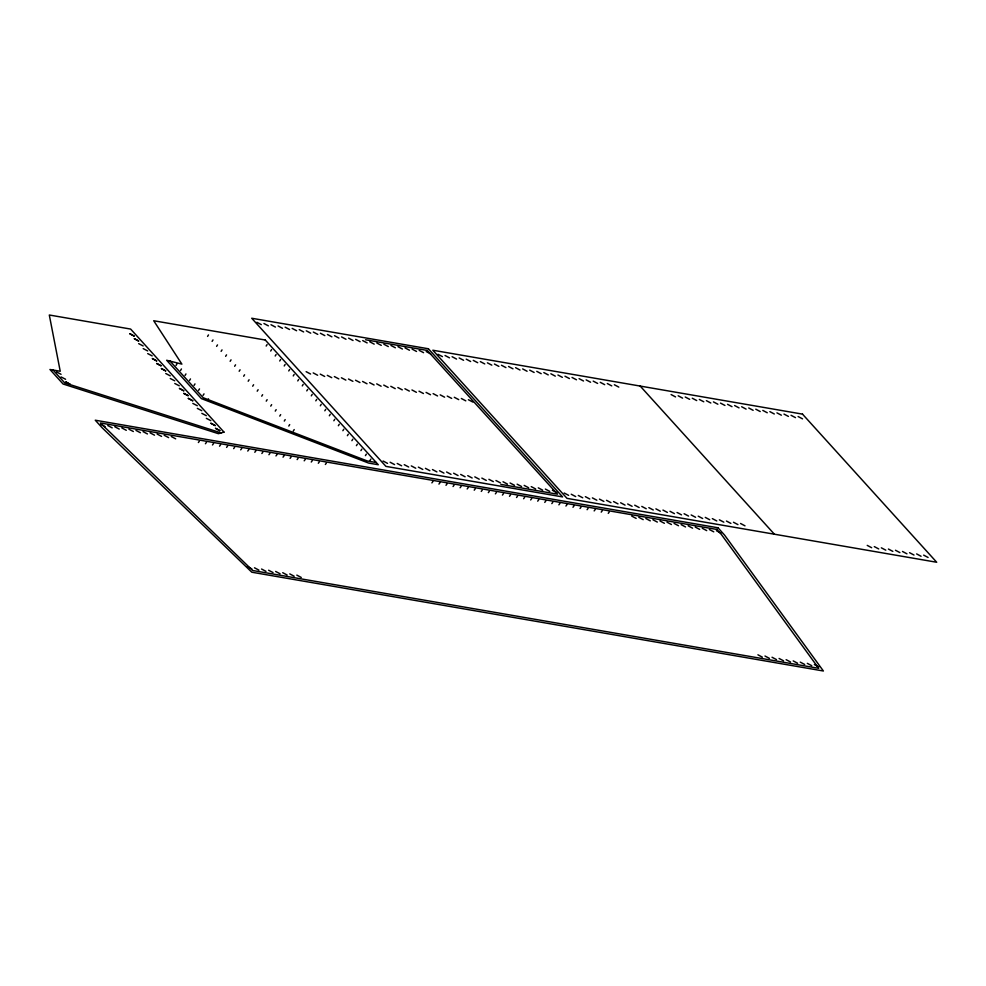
<?xml version="1.0" encoding="UTF-8"?>
<svg xmlns="http://www.w3.org/2000/svg" width="986" height="986" viewBox="0 0 986 986"><rect width="100%" height="100%" fill="white"/><g stroke="black" fill="none" stroke-linecap="round" stroke-linejoin="round"><path stroke-width="1.48" d="M176.038 365.461L176.938 363.982M180.549 370.44L181.449 368.961M207.578 336.411L208.49 334.932M185.06 375.42L185.96 373.94M212.089 341.39L213.001 339.923M189.571 380.399L190.471 378.92M216.6 346.369L217.512 344.903M194.082 385.378L194.981 383.899M221.111 351.349L222.023 349.882M198.593 390.357L199.505 388.891M225.621 356.328L226.534 354.861M203.104 395.337L204.016 393.87M230.132 361.307L231.044 359.841M207.615 400.316L208.527 398.849M234.643 366.287L235.555 364.82M239.154 371.266L240.066 369.799M243.665 376.245L244.577 374.779M266.171 346.049L267.083 344.582M248.176 381.237L249.088 379.758M270.682 351.028L271.594 349.562M252.687 386.216L253.599 384.737M275.193 356.008L276.105 354.541M257.198 391.195L258.11 389.716M279.716 360.987L280.616 359.52M261.721 396.175L262.621 394.696M284.227 365.966L285.127 364.5M266.232 401.154L267.132 399.675M288.738 370.946L289.637 369.479M270.743 406.133L271.643 404.654M293.249 375.937L294.148 374.458M275.254 411.113L276.154 409.646M297.76 380.916L298.659 379.437M279.765 416.092L280.665 414.625M302.271 385.896L303.17 384.417M284.276 421.071L285.176 419.605M306.782 390.875L307.681 389.396M288.787 426.051L289.687 424.584M311.293 395.854L312.205 394.375M293.298 431.03L294.21 429.563M315.803 400.834L316.716 399.367M320.314 405.813L321.226 404.346M324.825 410.792L325.737 409.326M329.336 415.772L330.248 414.305M333.847 420.751L334.759 419.284M338.358 425.73L339.27 424.263M342.869 430.709L343.781 429.243M347.38 435.689L348.292 434.222M351.891 440.68L352.803 439.201M356.402 445.66L357.314 444.181M360.913 450.639L361.825 449.16M365.436 455.618L366.336 454.139M369.947 460.598L370.847 459.119M198.371 442.529L199.406 441.124M205.421 443.749L206.456 442.344M212.483 444.969L213.518 443.564M219.533 446.19L220.568 444.785M226.583 447.41L227.618 446.005M233.645 448.618L234.68 447.225M240.695 449.838L241.73 448.445M247.757 451.058L248.792 449.653M254.807 452.278L255.842 450.873M261.857 453.498L262.892 452.093M268.919 454.719L269.954 453.313M275.969 455.939L277.004 454.534M283.031 457.159L284.067 455.754M290.081 458.379L291.116 456.974M297.131 459.599L298.166 458.194M304.193 460.819L305.229 459.414M311.243 462.04L312.279 460.635M318.305 463.26L319.341 461.855M325.355 464.468L326.391 463.075M431.893 482.881L432.928 481.476M438.943 484.101L439.978 482.696M445.992 485.322L447.028 483.916M453.055 486.542L454.09 485.137M460.105 487.762L461.14 486.357M467.154 488.982L468.202 487.577M474.217 490.202L475.252 488.797M481.267 491.422L482.302 490.017M488.329 492.643L489.364 491.238M495.379 493.863L496.414 492.458M502.429 495.071L503.464 493.678M509.491 496.291L510.526 494.898M516.541 497.511L517.576 496.118M523.603 498.731L524.638 497.326M530.653 499.951L531.688 498.546M537.703 501.171L538.738 499.766M544.765 502.392L545.8 500.987M551.815 503.612L552.85 502.207M558.877 504.832L559.912 503.427M565.927 506.052L566.962 504.647M572.977 507.272L574.012 505.867M580.039 508.493L581.074 507.087M587.089 509.713L588.124 508.308M594.151 510.921L595.187 509.528M601.201 512.141L602.236 510.748M608.251 513.361L609.286 511.956M365.584 339.776L427.271 350.437L557.472 494.171L500.876 484.397M376.27 462.533L367.297 460.98L203.252 397.752L169.777 360.802M221.123 432.916L64.706 382.888L53.071 370.033M798.093 416.511L802.53 418.853M791.043 415.291L795.48 417.633M783.981 414.071L788.418 416.412M776.931 412.851L781.368 415.192M769.881 411.63L774.306 413.984M762.819 410.41L767.256 412.764M755.769 409.19L760.206 411.544M748.719 407.97L753.144 410.324M741.657 406.75L746.094 409.104M734.607 405.529L739.044 407.884M727.545 404.309L731.982 406.663M720.495 403.101L724.932 405.443M713.445 401.881L717.87 404.223M706.383 400.661L710.82 403.003M699.333 399.441L703.77 401.783M692.271 398.221L696.708 400.562M685.221 397.001L689.658 399.342M678.171 395.78L682.595 398.134M671.109 394.56L675.546 396.914M614.364 384.75L618.801 387.104M607.302 383.529L611.739 385.883M600.252 382.309L604.689 384.663M923.672 555.13L928.109 557.484M593.202 381.101L597.627 383.443M916.623 553.91L921.06 556.264M586.14 379.881L590.577 382.223M909.573 552.69L913.997 555.044M579.09 378.661L583.527 381.003M902.51 551.47L906.947 553.824M572.028 377.441L576.465 379.783M895.461 550.25L899.898 552.604M564.978 376.221L569.415 378.562M888.398 549.029L892.835 551.384M557.928 375L562.353 377.342M881.348 547.822L885.785 550.163M550.866 373.78L555.303 376.134M874.299 546.601L878.723 548.943M543.816 372.56L548.253 374.914M867.236 545.381L871.673 547.723M536.754 371.34L541.191 373.694M529.704 370.12L534.141 372.474M522.654 368.9L527.079 371.254M515.592 367.679L520.029 370.033M508.542 366.472L512.979 368.813M501.48 365.251L505.917 367.593M494.43 364.031L498.867 366.373M487.38 362.811L491.804 365.153M480.318 361.591L484.755 363.933M473.268 360.371L477.705 362.712M466.218 359.15L470.642 361.505M459.156 357.93L463.593 360.284M452.106 356.71L456.543 359.064M445.043 355.49L449.48 357.844M437.994 354.27L442.431 356.624M426.211 351.546L430.635 353.9M419.149 350.326L423.586 352.68M412.099 349.106L416.536 351.46M740.548 523.48L744.985 525.834M405.049 347.885L409.473 350.24M733.498 522.26L737.935 524.614M397.987 346.665L402.424 349.019M726.448 521.039L730.872 523.393M390.937 345.457L395.374 347.799M719.386 519.832L723.823 522.173M383.874 344.237L388.311 346.579M712.336 518.611L716.773 520.953M376.825 343.017L381.262 345.359M705.273 517.391L709.71 519.733M369.775 341.797L374.199 344.139M698.224 516.171L702.661 518.513M362.712 340.577L367.149 342.918M691.174 514.951L695.598 517.293M355.663 339.357L360.1 341.698M716.391 530.702L720.828 533.056M684.111 513.731L688.548 516.072M468.399 399.712L472.836 402.066M348.6 338.136L353.037 340.49M709.328 529.482L713.765 531.836M677.062 512.51L681.499 514.865M461.349 398.492L465.786 400.846M341.55 336.916L345.987 339.27M702.278 528.262L706.715 530.616M669.999 511.29L674.436 513.644M454.287 397.284L458.724 399.626M334.5 335.696L338.925 338.05M662.949 510.07L667.386 512.424M695.229 527.042L699.653 529.396M447.237 396.064L451.674 398.406M327.438 334.476L331.875 336.83M655.9 508.85L660.324 511.204M688.166 525.821L692.603 528.176M440.187 394.844L444.612 397.185M320.388 333.256L324.825 335.61M648.837 507.63L653.274 509.984M681.116 524.614L685.553 526.955M433.125 393.624L437.562 395.965M313.326 332.035L317.763 334.39M674.067 523.393L678.491 525.735M641.787 506.41L646.224 508.764M426.075 392.403L430.512 394.745M306.276 330.815L310.713 333.169M667.004 522.173L671.441 524.515M634.725 505.189L639.162 507.543M419.025 391.183L423.45 393.525M299.226 329.607L303.651 331.949M659.954 520.953L664.391 523.295M411.963 389.963L416.4 392.317M627.675 503.982L632.112 506.323M292.164 328.387L296.601 330.729M620.625 502.761L625.05 505.103M652.892 519.733L657.329 522.075M404.913 388.743L409.35 391.097M285.114 327.167L289.551 329.509M613.563 501.541L618 503.883M645.842 518.513L650.279 520.855M397.851 387.523L402.288 389.877M278.052 325.947L282.489 328.289M638.792 517.293L643.217 519.647M606.513 500.321L610.95 502.663M390.801 386.302L395.238 388.657M271.002 324.727L275.439 327.069M631.73 516.072L636.167 518.426M599.451 499.101L603.888 501.443M383.751 385.082L388.176 387.436M263.952 323.507L268.377 325.848M592.401 497.881L596.838 500.222M376.689 383.862L381.126 386.216M256.89 322.286L261.327 324.64M585.351 496.661L589.776 499.015M369.639 382.642L374.076 384.996M578.289 495.44L582.726 497.794M362.577 381.434L367.014 383.776M571.239 494.22L575.676 496.574M355.527 380.214L359.964 382.556M564.189 493L568.614 495.354M348.477 378.994L352.902 381.335M341.415 377.774L345.852 380.115M552.394 490.276L556.831 492.63M334.365 376.553L338.802 378.895M545.344 489.056L549.781 491.41M327.303 375.333L331.74 377.675M538.282 487.836L542.719 490.19M320.253 374.113L324.69 376.467M531.232 486.616L535.669 488.97M313.203 372.893L317.628 375.247M524.182 485.395L528.607 487.75M306.141 371.673L310.578 374.027M517.12 484.175L521.557 486.529M510.07 482.967L514.507 485.309M503.02 481.747L507.445 484.089M495.958 480.527L500.395 482.869M488.908 479.307L493.345 481.649M481.846 478.087L486.283 480.428M474.796 476.867L479.233 479.208M467.746 475.646L472.171 478M460.684 474.426L465.121 476.78M453.634 473.206L458.071 475.56M814.362 664.552L818.799 666.906M446.572 471.986L451.009 474.34M807.3 663.332L811.737 665.686M439.522 470.766L443.959 473.12M800.25 662.124L804.687 664.465M432.472 469.546L436.897 471.9M793.2 660.903L797.625 663.245M425.41 468.338L429.847 470.679M786.138 659.683L790.575 662.025M418.36 467.117L422.797 469.459M779.088 658.463L783.525 660.805M411.298 465.897L415.735 468.239M772.038 657.243L776.463 659.585M404.248 464.677L408.685 467.019M764.976 656.023L769.413 658.365M397.198 463.457L401.622 465.799M757.926 654.803L762.363 657.157M390.136 462.237L394.573 464.579M383.086 461.017L387.523 463.371M171.244 436.49L175.681 438.844M164.194 435.27L168.631 437.624M157.144 434.05L161.568 436.404M150.082 432.829L154.519 435.183M143.032 431.609L147.469 433.963M135.969 430.401L140.406 432.743M128.919 429.181L133.356 431.523M121.87 427.961L126.294 430.303M114.807 426.741L119.244 429.083M107.757 425.521L112.194 427.862M100.695 424.3L105.132 426.642M296.823 575.109L301.26 577.463M289.773 573.901L294.21 576.243M282.723 572.681L287.148 575.023M275.661 571.461L280.098 573.803M268.611 570.241L273.048 572.583M261.561 569.021L265.986 571.362M254.499 567.8L258.936 570.142M247.449 566.58L251.886 568.934M134.133 335.992L129.696 333.638L134.071 336.066M138.644 340.971L134.207 338.617L138.582 341.045M138.693 343.633L143.155 345.95M143.204 348.613L147.666 350.93M147.715 353.592L152.177 355.909M156.688 360.888L152.275 358.497L156.663 360.925M156.786 363.477L161.199 365.868L156.737 363.551M165.71 370.847L161.273 368.493L165.648 370.921M165.759 373.509L170.221 375.826M170.27 378.501L174.732 380.806M174.781 383.48L179.242 385.785M183.753 390.764L179.353 388.373L183.729 390.801M183.864 393.365L188.264 395.743L183.803 393.439M188.338 398.381L192.775 400.735M188.314 398.418L192.726 400.809M192.825 403.397L197.286 405.714M197.336 408.377L201.797 410.694M201.847 413.356L206.308 415.673M206.357 418.335L210.819 420.652M210.93 423.24L215.33 425.632L210.868 423.314M219.853 430.611L215.416 428.257L219.792 430.685M56.596 371.981L61.058 374.298M61.107 376.96L65.581 379.277M640.185 386.068L774.392 534.202M223.982 432.115L218.411 433.68L63.079 383.998L49.953 369.491L60.232 371.266L49.3 315.002L130.633 329.065L223.982 432.115M428.392 348.773L251.726 318.244L385.92 466.378L562.599 496.919L428.392 348.773M802.493 414.12L432.817 350.227L567.024 498.374L936.7 562.254L802.493 414.12M265.283 340.022L153.717 320.746L181.88 364.117L166.659 360.26L201.403 398.615L368.604 463.063L378.267 464.739L265.283 340.022M717.981 527.781L95.272 420.209L102.1 427.739L251.8 572.213L823.384 670.998L724.537 535.041L717.981 527.781M716.847 529.445L100.387 422.957L252.601 570.487L818.688 668.323L721.271 534.338L716.847 529.445M70.092 384.257L65.68 381.865L70.055 384.293"/></g></svg>
